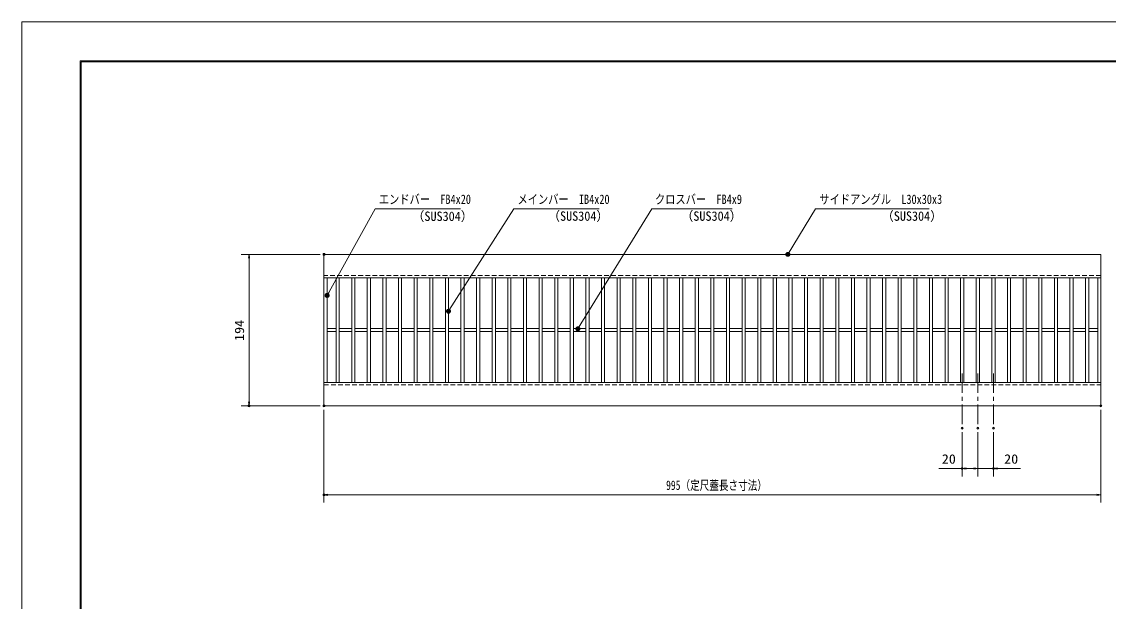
# Model space of a CAD drawing. Units: millimetres, scale not verified. Extents: x -1050 to 1050, y -742 to 742.
# Drawn here: x -1050 to 342, y 0 to 742 of the extents above; entities that cross this region are included whole.
import ezdxf
from ezdxf.enums import TextEntityAlignment as Align

# ---------------------------------------------------------------- set-up
doc = ezdxf.new("R2010")
doc.units = ezdxf.units.MM
doc.header["$LTSCALE"] = 5
doc.header["$PDMODE"] = 32
doc.header["$PDSIZE"] = 2.5
doc.linetypes.add('CHAIN1', pattern=[8, 5, -1, 1, -1])
doc.linetypes.add('DASHED1', pattern=[1.8, 1.2, -0.6])
for name, color, linetype, lineweight in [('0-0_7-図\u3000枠', 4, 'Continuous', 9), ('0-1_寸法注釈', 2, 'Continuous', 9), ('0-2_蓋', 5, 'Continuous', 9), ('0-3_0', 5, 'Continuous', 9), ('0-4_DEFPOINTS', 134, 'Continuous', 9), ('0-5_中心線', 6, 'CHAIN1', 9), ('0-6_破線', 4, 'DASHED1', 9)]:
    doc.layers.add(name, color=color, linetype=linetype, lineweight=lineweight)
doc.styles.add('ＭＳ ゴシック', font='')
doc.styles.get('ＭＳ ゴシック').set_extended_font_data('MS Gothic')

# ---------------------------------------------------------------- blocks, each defined once
blk = doc.blocks.new('_OPEN')
at = {"layer": '0-3_0', "color": 2}
blk.add_line((0, 0), (-5, 0), dxfattribs=at)
blk.add_lwpolyline([(-5, 0.833), (0, 0), (-5, -0.833)], dxfattribs=at)
blk = doc.blocks.new('_Dot')
at = {"layer": '0-3_0'}
for p, q in [((-2.5, 0), (-5, 0)), ((2.445, 0.5), (-2.445, 0.5)), ((1.997, 1.5), (-1.997, 1.5)), ((2.289, -0.995), (-2.289, -0.995)), ((1.499, -1.995), (-1.499, -1.995))]:
    blk.add_line(p, q, dxfattribs=at)
for points in [[(2.5, 0), (2.48, 0.313), (2.421, 0.622), (2.324, 0.92), (2.191, 1.204), (2.023, 1.469), (1.822, 1.711), (1.594, 1.926), (1.34, 2.111), (1.064, 2.262), (0.773, 2.378), (0.468, 2.456), (0.157, 2.495), (-0.157, 2.495), (-0.468, 2.456), (-0.773, 2.378), (-1.064, 2.262), (-1.34, 2.111), (-1.594, 1.926), (-1.822, 1.711), (-2.023, 1.469), (-2.191, 1.204), (-2.324, 0.92), (-2.421, 0.622), (-2.48, 0.313), (-2.5, 0), (0, 0)], [(-2.5, 0), (-2.48, -0.313), (-2.421, -0.622), (-2.324, -0.92), (-2.191, -1.204), (-2.023, -1.469), (-1.822, -1.711), (-1.594, -1.926), (-1.34, -2.111), (-1.064, -2.262), (-0.773, -2.378), (-0.468, -2.456), (-0.157, -2.495), (0.157, -2.495), (0.468, -2.456), (0.773, -2.378), (1.064, -2.262), (1.34, -2.111), (1.594, -1.926), (1.822, -1.711), (2.023, -1.469), (2.191, -1.204), (2.324, -0.92), (2.421, -0.622), (2.48, -0.313), (2.5, 0), (0, 0)]]:
    blk.add_lwpolyline(points, close=True, dxfattribs=at)

msp = doc.modelspace()

# ---------------------------------------------------------------- linework, layer by layer
at = {"layer": '0-0_7-図\u3000枠'}
for p, q in [((-975, -692.5), (-975, 692.5)), ((-973.75, -691.25), (-973.75, 691.25)), ((-973.75, 691.25), (998.75, 691.25))]:
    msp.add_line(p, q, dxfattribs=at)
msp.add_lwpolyline([(-975, 692.5), (1000, 692.5), (1000, -692.5)], dxfattribs=at)
at = {"layer": '0-1_寸法注釈'}
for p, q in [((-667.864, 444.475), (-768.891, 444.475)), ((-758.891, 439.475), (-758.891, 255.475)), ((-667.864, 250.475), (-768.891, 250.475)), ((-662.864, 245.475), (-662.864, 126.344)), ((332.136, 245.475), (332.136, 126.344)), ((154.636, 216.781), (154.636, 159.975)), ((174.636, 216.781), (174.636, 159.975)), ((174.636, 216.781), (174.636, 159.975)), ((194.636, 216.781), (194.636, 159.975)), ((154.636, 169.975), (124.789, 169.975)), ((169.636, 169.975), (159.636, 169.975)), ((169.636, 169.975), (164.636, 169.975)), ((174.636, 169.975), (194.636, 169.975)), ((199.636, 169.975), (229.483, 169.975)), ((327.136, 136.344), (-657.864, 136.344))]:
    msp.add_line(p, q, dxfattribs=at)
for points in [[(-488.121, 502.749), (-597.345, 502.749), (-658.373, 392.733)], [(-310.561, 502.749), (-419.785, 502.749), (-502.822, 372.395)], [(-139.927, 502.749), (-243.134, 502.749), (-337.154, 349.824)], [(112.214, 502.749), (-33.113, 502.749), (-68.163, 445.322)]]:
    msp.add_lwpolyline(points, dxfattribs=at)
at = {"layer": '0-2_蓋'}
for p, q in [((-662.864, 250.475), (-662.864, 444.475)), ((332.136, 444.475), (-662.864, 444.475)), ((332.136, 250.475), (332.136, 444.475)), ((332.136, 414.475), (-662.864, 414.475)), ((-658.864, 280.475), (-658.864, 414.475)), ((-658.864, 280.475), (-658.864, 414.475)), ((-647.364, 414.475), (-647.364, 280.475)), ((-643.364, 414.475), (-643.364, 280.475)), ((-627.364, 414.475), (-627.364, 280.475)), ((-623.364, 414.475), (-623.364, 280.475)), ((-607.364, 414.475), (-607.364, 280.475)), ((-603.364, 414.475), (-603.364, 280.475)), ((-587.364, 414.475), (-587.364, 280.475)), ((-583.364, 414.475), (-583.364, 280.475)), ((-567.364, 414.475), (-567.364, 280.475)), ((-563.364, 414.475), (-563.364, 280.475)), ((-547.364, 414.475), (-547.364, 280.475)), ((-543.364, 414.475), (-543.364, 280.475)), ((-527.364, 414.475), (-527.364, 280.475)), ((-523.364, 414.475), (-523.364, 280.475)), ((-507.364, 414.475), (-507.364, 280.475)), ((-503.364, 414.475), (-503.364, 280.475)), ((-487.364, 414.475), (-487.364, 280.475)), ((-483.364, 414.475), (-483.364, 280.475)), ((-467.364, 414.475), (-467.364, 280.475)), ((-463.364, 414.475), (-463.364, 280.475)), ((-447.364, 414.475), (-447.364, 280.475)), ((-443.364, 414.475), (-443.364, 280.475)), ((-427.364, 414.475), (-427.364, 280.475)), ((-423.364, 414.475), (-423.364, 280.475)), ((-407.364, 414.475), (-407.364, 280.475)), ((-403.364, 414.475), (-403.364, 280.475)), ((-387.364, 414.475), (-387.364, 280.475)), ((-383.364, 414.475), (-383.364, 280.475)), ((-367.364, 414.475), (-367.364, 280.475)), ((-363.364, 414.475), (-363.364, 280.475)), ((-347.364, 414.475), (-347.364, 280.475)), ((-343.364, 414.475), (-343.364, 280.475)), ((-327.364, 414.475), (-327.364, 280.475)), ((-323.364, 414.475), (-323.364, 280.475)), ((-307.364, 414.475), (-307.364, 280.475)), ((-303.364, 414.475), (-303.364, 280.475)), ((-287.364, 414.475), (-287.364, 280.475)), ((-283.364, 414.475), (-283.364, 280.475)), ((-267.364, 414.475), (-267.364, 280.475)), ((-263.364, 414.475), (-263.364, 280.475)), ((-247.364, 414.475), (-247.364, 280.475)), ((-243.364, 414.475), (-243.364, 280.475)), ((-227.364, 414.475), (-227.364, 280.475)), ((-223.364, 414.475), (-223.364, 280.475)), ((-207.364, 414.475), (-207.364, 280.475)), ((-203.364, 414.475), (-203.364, 280.475)), ((-187.364, 414.475), (-187.364, 280.475)), ((-183.364, 414.475), (-183.364, 280.475)), ((-167.364, 414.475), (-167.364, 280.475)), ((-163.364, 414.475), (-163.364, 280.475)), ((-147.364, 414.475), (-147.364, 280.475)), ((-143.364, 414.475), (-143.364, 280.475)), ((-127.364, 414.475), (-127.364, 280.475)), ((-123.364, 414.475), (-123.364, 280.475)), ((-107.364, 414.475), (-107.364, 280.475)), ((-103.364, 414.475), (-103.364, 280.475)), ((-87.364, 414.475), (-87.364, 280.475)), ((-83.364, 414.475), (-83.364, 280.475)), ((-67.364, 414.475), (-67.364, 280.475)), ((-63.364, 414.475), (-63.364, 280.475)), ((-47.364, 414.475), (-47.364, 280.475)), ((-43.364, 414.475), (-43.364, 280.475)), ((-27.364, 414.475), (-27.364, 280.475)), ((-23.364, 414.475), (-23.364, 280.475)), ((-7.364, 414.475), (-7.364, 280.475)), ((-3.364, 414.475), (-3.364, 280.475)), ((12.636, 414.475), (12.636, 280.475)), ((16.636, 414.475), (16.636, 280.475)), ((32.636, 414.475), (32.636, 280.475)), ((36.636, 414.475), (36.636, 280.475)), ((52.636, 414.475), (52.636, 280.475)), ((56.636, 414.475), (56.636, 280.475)), ((72.636, 414.475), (72.636, 280.475)), ((76.636, 414.475), (76.636, 280.475)), ((92.636, 414.475), (92.636, 280.475)), ((96.636, 414.475), (96.636, 280.475)), ((112.636, 414.475), (112.636, 280.475)), ((116.636, 414.475), (116.636, 280.475)), ((132.636, 414.475), (132.636, 280.475)), ((136.636, 414.475), (136.636, 280.475)), ((152.636, 414.475), (152.636, 280.475)), ((156.636, 414.475), (156.636, 280.475)), ((172.636, 414.475), (172.636, 280.475)), ((176.636, 414.475), (176.636, 280.475)), ((192.636, 414.475), (192.636, 280.475)), ((196.636, 414.475), (196.636, 280.475)), ((212.636, 414.475), (212.636, 280.475)), ((216.636, 414.475), (216.636, 280.475)), ((232.636, 414.475), (232.636, 280.475)), ((236.636, 414.475), (236.636, 280.475)), ((252.636, 414.475), (252.636, 280.475)), ((256.636, 414.475), (256.636, 280.475)), ((272.636, 414.475), (272.636, 280.475)), ((276.636, 414.475), (276.636, 280.475)), ((292.636, 414.475), (292.636, 280.475)), ((296.636, 414.475), (296.636, 280.475)), ((312.636, 414.475), (312.636, 280.475)), ((316.636, 414.475), (316.636, 280.475)), ((328.136, 280.475), (328.136, 414.475)), ((328.136, 280.475), (328.136, 414.475)), ((-647.364, 349.475), (-658.864, 349.475)), ((-627.364, 349.475), (-643.364, 349.475)), ((-607.364, 349.475), (-623.364, 349.475)), ((-587.364, 349.475), (-603.364, 349.475)), ((-567.364, 349.475), (-583.364, 349.475)), ((-547.364, 349.475), (-563.364, 349.475)), ((-527.364, 349.475), (-543.364, 349.475)), ((-507.364, 349.475), (-523.364, 349.475)), ((-487.364, 349.475), (-503.364, 349.475)), ((-467.364, 349.475), (-483.364, 349.475)), ((-447.364, 349.475), (-463.364, 349.475)), ((-427.364, 349.475), (-443.364, 349.475)), ((-407.364, 349.475), (-423.364, 349.475)), ((-387.364, 349.475), (-403.364, 349.475)), ((-367.364, 349.475), (-383.364, 349.475)), ((-347.364, 349.475), (-363.364, 349.475)), ((-327.364, 349.475), (-343.364, 349.475)), ((-307.364, 349.475), (-323.364, 349.475)), ((-287.364, 349.475), (-303.364, 349.475)), ((-267.364, 349.475), (-283.364, 349.475)), ((-247.364, 349.475), (-263.364, 349.475)), ((-227.364, 349.475), (-243.364, 349.475)), ((-207.364, 349.475), (-223.364, 349.475)), ((-187.364, 349.475), (-203.364, 349.475)), ((-167.364, 349.475), (-183.364, 349.475)), ((-163.364, 349.475), (-147.364, 349.475)), ((-143.364, 349.475), (-127.364, 349.475)), ((-123.364, 349.475), (-107.364, 349.475)), ((-103.364, 349.475), (-87.364, 349.475)), ((-83.364, 349.475), (-67.364, 349.475)), ((-63.364, 349.475), (-47.364, 349.475)), ((-43.364, 349.475), (-27.364, 349.475)), ((-23.364, 349.475), (-7.364, 349.475)), ((-3.364, 349.475), (12.636, 349.475)), ((16.636, 349.475), (32.636, 349.475)), ((36.636, 349.475), (52.636, 349.475)), ((56.636, 349.475), (72.636, 349.475)), ((76.636, 349.475), (92.636, 349.475)), ((96.636, 349.475), (112.636, 349.475)), ((116.636, 349.475), (132.636, 349.475)), ((136.636, 349.475), (152.636, 349.475)), ((156.636, 349.475), (172.636, 349.475)), ((176.636, 349.475), (192.636, 349.475)), ((196.636, 349.475), (212.636, 349.475)), ((216.636, 349.475), (232.636, 349.475)), ((236.636, 349.475), (252.636, 349.475)), ((256.636, 349.475), (272.636, 349.475)), ((276.636, 349.475), (292.636, 349.475)), ((296.636, 349.475), (312.636, 349.475)), ((316.636, 349.475), (328.136, 349.475)), ((-647.364, 345.475), (-658.864, 345.475)), ((-627.364, 345.475), (-643.364, 345.475)), ((-607.364, 345.475), (-623.364, 345.475)), ((-587.364, 345.475), (-603.364, 345.475)), ((-567.364, 345.475), (-583.364, 345.475)), ((-547.364, 345.475), (-563.364, 345.475)), ((-527.364, 345.475), (-543.364, 345.475)), ((-507.364, 345.475), (-523.364, 345.475)), ((-487.364, 345.475), (-503.364, 345.475)), ((-467.364, 345.475), (-483.364, 345.475)), ((-447.364, 345.475), (-463.364, 345.475)), ((-427.364, 345.475), (-443.364, 345.475)), ((-407.364, 345.475), (-423.364, 345.475)), ((-387.364, 345.475), (-403.364, 345.475)), ((-367.364, 345.475), (-383.364, 345.475)), ((-347.364, 345.475), (-363.364, 345.475)), ((-327.364, 345.475), (-343.364, 345.475)), ((-307.364, 345.475), (-323.364, 345.475)), ((-287.364, 345.475), (-303.364, 345.475)), ((-267.364, 345.475), (-283.364, 345.475)), ((-247.364, 345.475), (-263.364, 345.475)), ((-227.364, 345.475), (-243.364, 345.475)), ((-207.364, 345.475), (-223.364, 345.475)), ((-187.364, 345.475), (-203.364, 345.475)), ((-167.364, 345.475), (-183.364, 345.475)), ((-163.364, 345.475), (-147.364, 345.475)), ((-143.364, 345.475), (-127.364, 345.475)), ((-123.364, 345.475), (-107.364, 345.475)), ((-103.364, 345.475), (-87.364, 345.475)), ((-83.364, 345.475), (-67.364, 345.475)), ((-63.364, 345.475), (-47.364, 345.475)), ((-43.364, 345.475), (-27.364, 345.475)), ((-23.364, 345.475), (-7.364, 345.475)), ((-3.364, 345.475), (12.636, 345.475)), ((16.636, 345.475), (32.636, 345.475)), ((36.636, 345.475), (52.636, 345.475)), ((56.636, 345.475), (72.636, 345.475)), ((76.636, 345.475), (92.636, 345.475)), ((96.636, 345.475), (112.636, 345.475)), ((116.636, 345.475), (132.636, 345.475)), ((136.636, 345.475), (152.636, 345.475)), ((156.636, 345.475), (172.636, 345.475)), ((176.636, 345.475), (192.636, 345.475)), ((196.636, 345.475), (212.636, 345.475)), ((216.636, 345.475), (232.636, 345.475)), ((236.636, 345.475), (252.636, 345.475)), ((256.636, 345.475), (272.636, 345.475)), ((276.636, 345.475), (292.636, 345.475)), ((296.636, 345.475), (312.636, 345.475)), ((316.636, 345.475), (328.136, 345.475)), ((-662.864, 280.475), (332.136, 280.475)), ((-662.864, 250.475), (332.136, 250.475))]:
    msp.add_line(p, q, dxfattribs=at)
at = {"layer": '0-4_DEFPOINTS'}
msp.add_lwpolyline([(-1050, -742.5), (-1050, 742.5), (1050, 742.5), (1050, -742.5)], close=True, dxfattribs=at)
for p in [(-662.864, 444.475), (-758.891, 250.475), (-662.864, 250.475), (332.136, 250.475), (154.636, 221.781), (174.636, 221.781), (194.636, 221.781), (154.636, 169.975), (194.636, 169.975), (-662.864, 136.344)]:
    msp.add_point(p, dxfattribs=at)
at = {"layer": '0-5_中心線'}
for p, q in [((154.636, 291.969), (154.636, 221.781)), ((174.636, 291.969), (174.636, 221.781)), ((194.636, 291.969), (194.636, 221.781))]:
    msp.add_line(p, q, dxfattribs=at)
at = {"layer": '0-6_破線'}
for p, q in [((332.136, 417.475), (-662.864, 417.475)), ((-662.864, 277.475), (332.136, 277.475))]:
    msp.add_line(p, q, dxfattribs=at)

# ---------------------------------------------------------------- block references
at = {"layer": '0-1_寸法注釈'}
for name, p, rotation in [('_Dot', (-68.694, 444.475), 237.88131), ('_OPEN', (-758.891, 444.475), 90), ('_Dot', (-658.864, 391.862), 240.58548), ('_Dot', (-503.364, 371.555), 237.19071), ('_Dot', (-337.682, 348.975), 238.14532), ('_OPEN', (-758.891, 250.475), 270), ('_OPEN', (154.636, 169.975), 180), ('_OPEN', (194.636, 169.975), 180), ('_OPEN', (-662.864, 136.344), 180)]:
    msp.add_blockref(name, p, dxfattribs=dict(at, rotation=rotation))
for p in [(174.636, 169.975), (174.636, 169.975), (332.136, 136.344)]:
    msp.add_blockref('_OPEN', p, dxfattribs=at)

# ---------------------------------------------------------------- texts
at = {"layer": '0-1_寸法注釈', "color": 7, "style": 'ＭＳ ゴシック'}
for s, height, width, p in [('エンドバー\u3000FB4x20', 12.02, 0.8, (-592.568, 505.436)), ('メインバー\u3000IB4x20', 12.02, 0.8, (-415.007, 505.436)), ('クロスバー\u3000FB4x9', 12.03, 0.8, (-238.968, 505.436)), ('サイドアングル\u3000L30x30x3', 12.02, 0.8, (-28.335, 505.436)), ('（SUS304）', 12.02, 0.95, (-549.82, 483.644)), ('（SUS304）', 12.02, 0.95, (-376.077, 483.881)), ('（SUS304）', 12.02, 0.95, (-205.364, 483.881)), ('（SUS304）', 12.02, 0.95, (51.418, 483.881)), ('20', 12.02, 1.1, (128.479, 172.662)), ('20', 12.02, 1.1, (208.326, 172.662)), ('995（定尺蓋長さ寸法）', 12.03, 0.75, (-224.663, 139.031))]:
    msp.add_text(s, height=height, dxfattribs=dict(at, width=width)).set_placement(p, align=Align.BOTTOM_LEFT)
at = {"layer": '0-1_寸法注釈', "color": 7, "style": 'ＭＳ ゴシック', "width": 1.1}
msp.add_text('194', height=12.02, rotation=90, dxfattribs=at).set_placement((-761.578, 333.502), align=Align.BOTTOM_LEFT)

doc.saveas('drawing.dxf')
